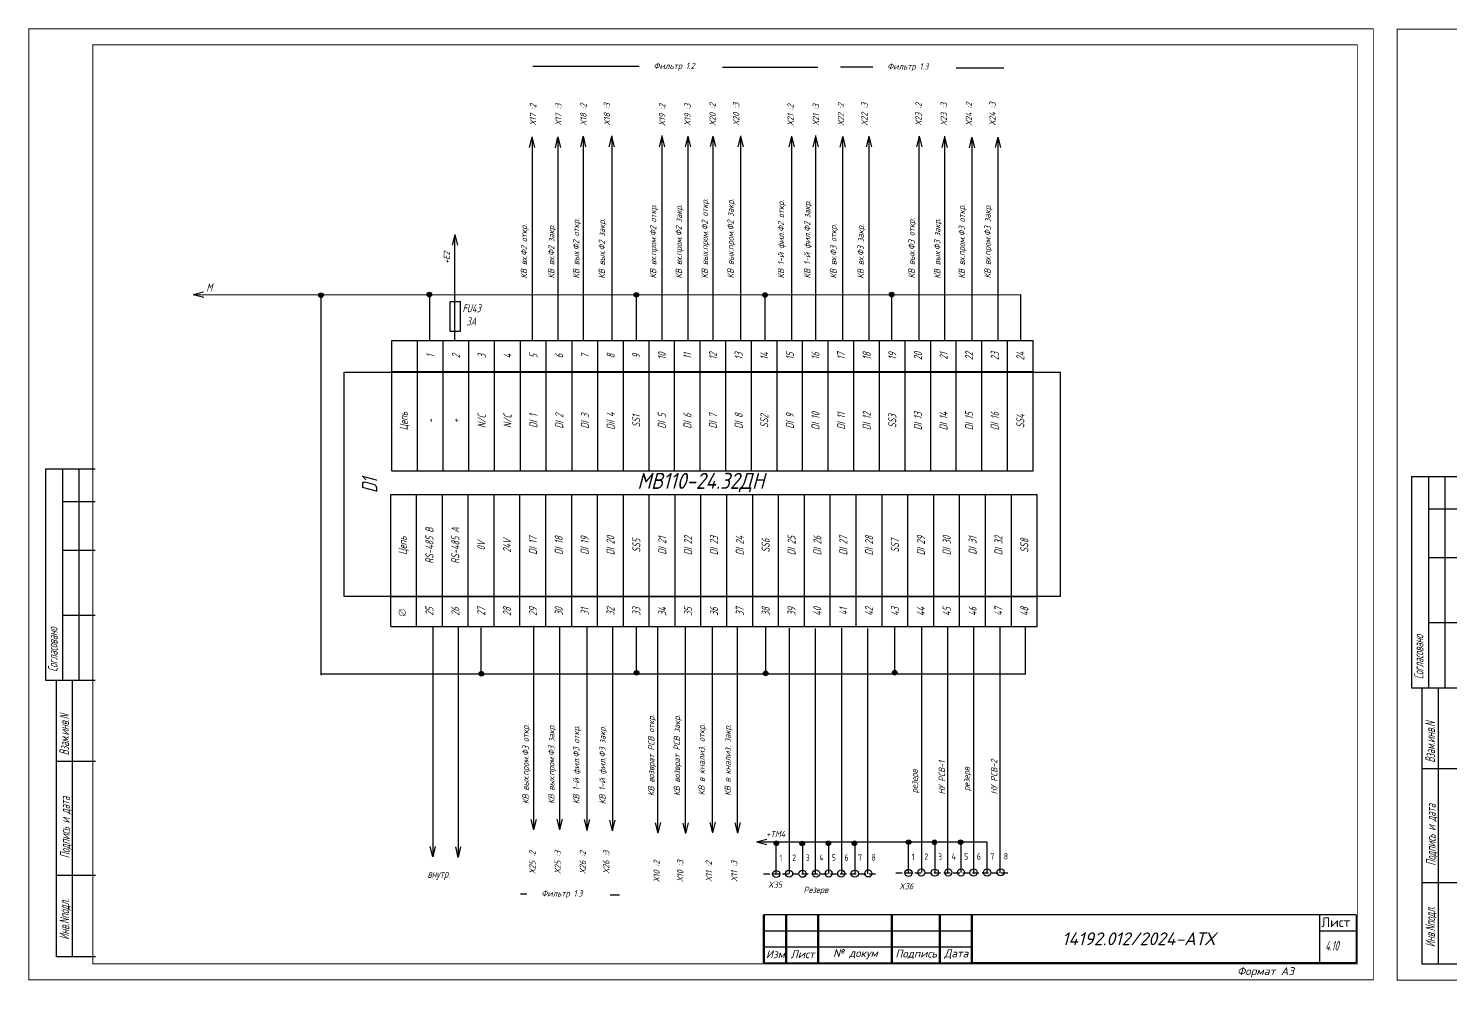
# Model space of a CAD drawing. Header units: millimetres. Extents: x 1510 to 10524, y 7125 to 13164.
# Drawn here: x 6981.3 to 7425.5, y 9980.5 to 10277.9 of the extents above; entities that cross this region are included whole.
import ezdxf
from ezdxf.enums import TextEntityAlignment as Align

# ---------------------------------------------------------------- set-up
doc = ezdxf.new("R2010")
doc.units = ezdxf.units.MM
doc.header["$LTSCALE"] = 4
doc.set_wipeout_variables(frame=1)
doc.linetypes.add('DASHED', pattern=[0.75, 0.5, -0.25])
doc.linetypes.add('SolidLine', pattern=[0])
for name, color, linetype in [('_0', 7, 'Continuous'), ('LOC', 8, 'Continuous'), ('RED_2.5mm^2', 1, 'Continuous'), ('SYMS', 7, 'Continuous'), ('Вспомогательная', 1, 'Continuous'), ('Текст', 2, 'Continuous')]:
    doc.layers.add(name, color=color, linetype=linetype)
for name, color, linetype, lineweight in [('RAMKA', 7, 'Continuous', 25), ('SHTAMP', 7, 'SolidLine', 25), ('Основеая', 5, 'Continuous', 60)]:
    doc.layers.add(name, color=color, linetype=linetype, lineweight=lineweight)
doc.styles.add('COTES', font='cs_gost2304.shx', dxfattribs={"width": 0.75, "oblique": 15})
doc.styles.add('ISOCPEUR', font='isocpeui.ttf')
doc.styles.add('Simplex00.10.00', font='simplex.shx')
doc.styles.add('Simplex25.085.15', font='', dxfattribs={"width": 0.85, "oblique": 15, "height": 2.5})
doc.styles.add('WD', font='romans.shx')
doc.styles.add('ГОСТ', font='isocpeur.ttf', dxfattribs={"oblique": 15})
doc.styles.get('Simplex25.085.15').set_extended_font_data('GOST type A')
doc.linetypes.add('Modbus_LINE', pattern='A,7.5,-4,["Modbus",Standard,S=2.5,R=0,X=-1.5,Y=-1.25],-15', length=26.5)

# ---------------------------------------------------------------- blocks, each defined once
blk = doc.blocks.new('Формат А3')
at = {"color": 0, "linetype": 'Continuous', "const_width": 0.3}
for points in [[(-420, 297), (0, 297), (0, 0), (-420, 0)], [(-400, 5), (-400, 292), (-5, 292), (-5, 5)]]:
    blk.add_lwpolyline(points, close=True, dxfattribs=at)
at = {"color": 0, "linetype": 'Continuous', "style": 'Simplex00.10.00', "oblique": 15}
blk.add_text('Формат А3', height=2.5, dxfattribs=at).set_placement((-33.67, 2.75), align=Align.MIDDLE_CENTER)
blk = doc.blocks.new('*T198')
at = {"color": 0, "linetype": 'ByBlock', "lineweight": -2, "ltscale": 0.2, "transparency": 16777216}
for p, q in [((0, 0), (0, 41.14)), ((0, 41.14), (201.91, 41.14)), ((8, 0), (8, 41.14)), ((16.08, 0), (16.08, 41.14)), ((24.16, 0), (24.16, 41.14)), ((32.24, 0), (32.24, 41.14)), ((40.32, 0), (40.32, 41.14)), ((48.4, 0), (48.4, 41.14)), ((56.48, 0), (56.48, 41.14)), ((64.56, 0), (64.56, 41.14)), ((72.64, 0), (72.64, 41.14)), ((80.72, 0), (80.72, 41.14)), ((88.8, 0), (88.8, 41.14)), ((96.87, 0), (96.87, 41.14)), ((104.95, 0), (104.95, 41.14)), ((113.03, 0), (113.03, 41.14)), ((121.11, 0), (121.11, 41.14)), ((129.19, 0), (129.19, 41.14)), ((137.27, 0), (137.27, 41.14)), ((145.35, 0), (145.35, 41.14)), ((153.43, 0), (153.43, 41.14)), ((161.51, 0), (161.51, 41.14)), ((169.59, 0), (169.59, 41.14)), ((177.67, 0), (177.67, 41.14)), ((185.75, 0), (185.75, 41.14)), ((193.83, 0), (193.83, 41.14)), ((201.91, 0), (201.91, 41.14)), ((0, 9.29), (201.91, 9.29))]:
    blk.add_line(p, q, dxfattribs=at)
at = {"color": 0, "lineweight": -2, "ltscale": 0.2, "transparency": 16777216}
blk.add_line((0, 0), (201.91, 0), dxfattribs=at)
at = {"color": 0, "linetype": 'Continuous', "lineweight": -2, "ltscale": 0.2, "transparency": 16777216, "char_height": 2.5, "attachment_point": 5, "rotation": 90, "style": 'Simplex25.085.15'}
for s, insert, width in [('Цепь', (4, 25.21), 28.8496), ('RS-485 B', (12.04, 25.21), 28.8496), ('RS-485 A', (20.12, 25.21), 28.8496), ('0V', (28.2, 25.21), 28.8496), ('24V', (36.28, 25.21), 28.8496), ('DI 17', (44.36, 25.21), 28.8496), ('DI 18', (52.44, 25.21), 28.8496), ('DI 19', (60.52, 25.21), 28.8496), ('DI 20', (68.6, 25.21), 28.8496), ('SS5', (76.68, 25.21), 28.8496), ('DI 21', (84.76, 25.21), 28.8496), ('DI 22', (92.83, 25.21), 28.8496), ('DI 23', (100.91, 25.21), 28.8496), ('DI 24', (108.99, 25.21), 28.8496), ('SS6', (117.07, 25.21), 28.8496), ('DI 25', (125.15, 25.21), 28.8496), ('DI 26', (133.23, 25.21), 28.8496), ('DI 27', (141.31, 25.21), 28.8496), ('DI 28', (149.39, 25.21), 28.8496), ('SS7', (157.47, 25.21), 28.8496), ('DI 29', (165.55, 25.21), 28.8496), ('DI 30', (173.63, 25.21), 28.8496), ('DI 31', (181.71, 25.21), 28.8496), ('DI 32', (189.79, 25.21), 28.8496), ('SS8', (197.87, 25.21), 28.8496), ('25', (12.04, 4.64), 6.286), ('26', (20.12, 4.64), 6.286), ('27', (28.2, 4.64), 6.286), ('28', (36.28, 4.64), 6.286), ('29', (44.36, 4.64), 6.286), ('30', (52.44, 4.64), 6.286), ('31', (60.52, 4.64), 6.286), ('32', (68.6, 4.64), 6.286), ('33', (76.68, 4.64), 6.286), ('34', (84.76, 4.64), 6.286), ('35', (92.83, 4.64), 6.286), ('36', (100.91, 4.64), 6.286), ('37', (108.99, 4.64), 6.286), ('38', (117.07, 4.64), 6.286), ('39', (125.15, 4.64), 6.286), ('40', (133.23, 4.64), 6.286), ('41', (141.31, 4.64), 6.286), ('42', (149.39, 4.64), 6.286), ('43', (157.47, 4.64), 6.286), ('44', (165.55, 4.64), 6.286), ('45', (173.63, 4.64), 6.286), ('46', (181.71, 4.64), 6.286), ('47', (189.79, 4.64), 6.286), ('48', (197.87, 4.64), 6.286)]:
    blk.add_mtext(s, dxfattribs=dict(at, insert=insert, width=width))
blk = doc.blocks.new('Клеммное соединение')
at = {"linetype": 'Continuous'}
blk.add_wipeout([(0, -1), (-0.44, -0.9), (-0.6, -0.8), (-0.71, -0.7), (-0.8, -0.6), (-0.87, -0.5), (-0.92, -0.4), (-0.95, -0.3), (-0.98, -0.2), (-0.99, -0.1), (-0.99, 0), (-0.99, 0.1), (-0.98, 0.2), (-0.95, 0.3), (-0.92, 0.4), (-0.87, 0.5), (-0.8, 0.6), (-0.71, 0.7), (-0.6, 0.8), (-0.44, 0.9), (0, 1), (0.44, 0.9), (0.6, 0.8), (0.71, 0.7), (0.8, 0.6), (0.87, 0.5), (0.92, 0.4), (0.95, 0.3), (0.98, 0.2), (0.99, 0.1), (1, 0), (0.99, -0.1), (0.98, -0.2), (0.95, -0.3), (0.92, -0.4), (0.87, -0.5), (0.8, -0.6), (0.71, -0.7), (0.6, -0.8), (0.44, -0.9)], dxfattribs=at)
at = {"color": 0, "linetype": 'Continuous', "lineweight": -2, "const_width": 0.15}
blk.add_lwpolyline([(-1.06, -1.06), (1.06, 1.06)], dxfattribs=at)
blk.add_lwpolyline([(-1, 0, 1), (1, 0, 1)], format="xyb", close=True, dxfattribs=at)
blk = doc.blocks.new('*T199')
at = {"color": 0, "linetype": 'ByBlock', "lineweight": -2, "ltscale": 0.2, "transparency": 16777216}
for p, q in [((0, 0), (0, 40.67)), ((0, 40.67), (200.32, 40.67)), ((8, 0), (8, 40.67)), ((16, 0), (16, 40.67)), ((24, 0), (24, 40.67)), ((32.08, 0), (32.08, 40.67)), ((40.16, 0), (40.16, 40.67)), ((48.24, 0), (48.24, 40.67)), ((56.32, 0), (56.32, 40.67)), ((64.32, 0), (64.32, 40.67)), ((72.32, 0), (72.32, 40.67)), ((80.32, 0), (80.32, 40.67)), ((88.32, 0), (88.32, 40.67)), ((96.32, 0), (96.32, 40.67)), ((104.32, 0), (104.32, 40.67)), ((112.32, 0), (112.32, 40.67)), ((120.32, 0), (120.32, 40.67)), ((128.32, 0), (128.32, 40.67)), ((136.32, 0), (136.32, 40.67)), ((144.32, 0), (144.32, 40.67)), ((152.32, 0), (152.32, 40.67)), ((160.32, 0), (160.32, 40.67)), ((168.32, 0), (168.32, 40.67)), ((176.32, 0), (176.32, 40.67)), ((184.32, 0), (184.32, 40.67)), ((192.32, 0), (192.32, 40.67)), ((200.32, 0), (200.32, 40.67)), ((0, 31), (200.32, 31))]:
    blk.add_line(p, q, dxfattribs=at)
at = {"color": 0, "lineweight": -2, "ltscale": 0.2, "transparency": 16777216}
blk.add_line((0, 0), (200.32, 0), dxfattribs=at)
at = {"color": 0, "linetype": 'Continuous', "lineweight": -2, "ltscale": 0.2, "transparency": 16777216, "char_height": 2.5, "attachment_point": 5, "rotation": 90, "style": 'Simplex25.085.15'}
for s, insert, width in [('1', (12, 35.83), 6.6745), ('2', (20, 35.83), 6.6745), ('3', (28.04, 35.83), 6.6745), ('4', (36.12, 35.83), 6.6745), ('5', (44.2, 35.83), 6.6745), ('6', (52.28, 35.83), 6.6745), ('7', (60.32, 35.83), 6.6745), ('8', (68.32, 35.83), 6.6745), ('9', (76.32, 35.83), 6.6745), ('10', (84.32, 35.83), 6.6745), ('11', (92.32, 35.83), 6.6745), ('12', (100.32, 35.83), 6.6745), ('13', (108.32, 35.83), 6.6745), ('14', (116.32, 35.83), 6.6745), ('15', (124.32, 35.83), 6.6745), ('16', (132.32, 35.83), 6.6745), ('17', (140.32, 35.83), 6.6745), ('18', (148.32, 35.83), 6.6745), ('19', (156.32, 35.83), 6.6745), ('20', (164.32, 35.83), 6.6745), ('21', (172.32, 35.83), 6.6745), ('22', (180.32, 35.83), 6.6745), ('23', (188.32, 35.83), 6.6745), ('24', (196.32, 35.83), 6.6745), ('Цепь', (4, 15.5), 27.9958), ('N/C', (28.04, 15.5), 27.9958), ('N/C', (36.12, 15.5), 27.9958), ('DI 1', (44.2, 15.5), 27.9958), ('DI 2', (52.28, 15.5), 27.9958), ('DI 3', (60.32, 15.5), 27.9958), ('DiI 4', (68.32, 15.5), 27.9958), ('DI 5', (84.32, 15.5), 27.9958), ('DI 6', (92.32, 15.5), 27.9958), ('DI 7', (100.32, 15.5), 27.9958), ('DI 8', (108.32, 15.5), 27.9958), ('SS2', (116.32, 15.5), 27.9958), ('DI 9', (124.32, 15.5), 27.9958), ('DI 10', (132.32, 15.5), 27.9958), ('DI 11', (140.32, 15.5), 27.9958), ('DI 12', (148.32, 15.5), 27.9958), ('SS3', (156.32, 15.5), 27.9958), ('DI 13', (164.32, 15.5), 27.9958), ('DI 14', (172.32, 15.5), 27.9958), ('DI 15', (180.32, 15.5), 27.9958), ('DI 16', (188.32, 15.5), 27.9958), ('-', (12, 15.5), 27.9958), ('+', (20, 15.5), 27.9958), ('SS1', (76.32, 15.5), 27.9958), ('SS4', (196.32, 15.5), 27.9958)]:
    blk.add_mtext(s, dxfattribs=dict(at, insert=insert, width=width))
blk = doc.blocks.new('WDDOT')
for radius in [0.72, 0.449, 0.223]:
    blk.add_circle((0, 0), radius)
blk = doc.blocks.new('VT0W02')
blk.add_circle((0, 0), 0.0699)
at = {"style": 'WD'}
for tag, p, width in [('INST', (0.062, 0.42), 0.7), ('LOC', (0.062, 0.25), 0.7), ('DESC1', (0.053, -0.385), 0.8)]:
    blk.add_attdef(tag, p, '', height=0.125, dxfattribs=dict(at, width=width))
at = {"style": 'WD', "flags": 1}
for tag, p, height in [('X4TERM01', (-0.07, 0), 0.0125), ('X4TERMDESC01', (-0.055, -0.023), 0.025), ('X2TERMDESC01', (-0.006, 0.029), 0.025), ('STRIPSEQ', (0, 0), 0.00125), ('X2TERM01', (0, 0.07), 0.0125), ('X1TERMDESC01', (0.039, -0.003), 0.025), ('X1TERM01', (0.07, 0), 0.0125), ('LINKTERM', (0, -0.002), 0.00125), ('X8TERM01', (0, -0.07), 0.0125), ('X8TERMDESC01', (0, -0.054), 0.025)]:
    blk.add_attdef(tag, p, '', height=height, dxfattribs=at)
at = {"linetype": 'Continuous', "style": 'WD'}
for tag, p, height, width, flags in [('WIRENO', (0.062, 0.094), 0.125, 0.8, 8), ('TAGSTRIP', (0.053, -0.229), 0.125, 0.9, 8), ('DESC2', (0.053, -0.541), 0.125, 0.8, 8), ('CAT', (0.213, -0.406), 0.109, 0.8, 1), ('DESC3', (0.053, -0.698), 0.125, 0.8, 8)]:
    blk.add_attdef(tag, p, '', height=height, dxfattribs=dict(at, width=width, flags=flags))
at = {"style": 'WD', "width": 0.7, "flags": 1}
blk.add_attdef('ASSYCODE', (0.062, -0.281), '', height=0.01, dxfattribs=at)
at = {"linetype": 'Continuous', "style": 'WD', "width": 0.8, "flags": 1}
blk.add_attdef('MFG', text='', height=0.109, dxfattribs=at).set_placement((0.088, -0.406), align=Align.RIGHT)
blk = doc.blocks.new('A$C73A268AF')
at = {"lineweight": 30}
for p, q in [((4.57, 157.46), (20.05, 157.46)), ((4.57, 157.46), (4.57, 91.46)), ((9.89, 157.46), (9.89, 91.46)), ((14.97, 157.46), (14.97, 91.46)), ((9.89, 147.31), (20.05, 147.31)), ((9.89, 132.08), (20.05, 132.08)), ((9.89, 111.77), (20.05, 111.77)), ((4.57, 91.46), (20.05, 91.46)), ((7.96, 5.15), (7.96, 91.46)), ((13.04, 5.15), (13.04, 91.46)), ((20.15, 66.08), (7.96, 66.08)), ((20.15, 30.54), (7.96, 30.54))]:
    blk.add_line(p, q, dxfattribs=at)
blk.add_lwpolyline([(20.15, 5.15), (7.96, 5.15)], dxfattribs=at)
at = {"layer": 'Вспомогательная', "color": 7}
for p, q in [((230.15, 15.15), (295.15, 15.15)), ((230.15, 10.15), (295.15, 10.15)), ((230.15, 5.15), (295.15, 5.15))]:
    blk.add_line(p, q, dxfattribs=at)
at = {"layer": 'Основеая', "color": 7}
for p, q in [((230.15, 20.15), (230.15, 5.15)), ((415.15, 20.15), (230.15, 20.15)), ((237.15, 20.15), (237.15, 5.15)), ((247.15, 20.15), (247.15, 5.15)), ((270.15, 20.15), (270.15, 5.15)), ((285.15, 20.15), (285.15, 5.15)), ((295.15, 20.15), (295.15, 5.15)), ((403.72, 20.15), (403.72, 5.15)), ((415.15, 20.15), (415.15, 5.15)), ((403.72, 15.15), (415.15, 15.15))]:
    blk.add_line(p, q, dxfattribs=at)
blk.add_blockref('Формат А3', (420.15, 0.15))
at = {"layer": 'RAMKA', "style": 'COTES', "oblique": 15, "width": 0.75}
for s, p in [('Согласовано', (8.35, 94.1)), ('Взам.инв.N', (11.94, 68.02)), ('Подпись и дата', (12.17, 35.86)), ('Инв.Nподл.', (11.97, 10.43))]:
    blk.add_text(s, height=3, rotation=90, dxfattribs=at).set_placement(p)
at = {"layer": 'Текст', "color": 7, "char_height": 2.5, "style": 'ГОСТ'}
for s, insert, width, attachment_point in [('{\\fISOCPEUR|b0|i0|c204|p34;Лист}', (413.32, 17.81), 11.4585, 6), ('{\\fISOCPEUR|b0|i0|c204|p34;Изм}', (233.75, 7.88), 7, 5), ('{\\fISOCPEUR|b0|i0|c204|p34;Лист}', (242.25, 7.88), 10, 5), ('{\\fISOCPEUR|b0|i0|c204|p34;№ докум}', (258.75, 7.88), 23, 5), ('{\\fISOCPEUR|b0|i0|c204|p34;Подпись}', (277.75, 7.88), 15, 5), ('{\\fISOCPEUR|b0|i0|c204|p34;Дата}', (290.25, 7.88), 10, 5)]:
    blk.add_mtext(s, dxfattribs=dict(at, insert=insert, width=width, attachment_point=attachment_point))

msp = doc.modelspace()

# ---------------------------------------------------------------- linework, layer by layer
at = {"color": 7, "ltscale": 0.2}
for p, q in [((7172.08, 10265.95), (7138.83, 10265.95)), ((7198.04, 10265.77), (7227.9, 10265.77)), ((7245.07, 10265.79), (7234.9, 10265.79)), ((7271.03, 10265.61), (7285.96, 10265.61)), ((7137, 10007.52), (7135.01, 10007.52)), ((7162.96, 10007.34), (7165.92, 10007.34))]:
    msp.add_line(p, q, dxfattribs=at)
at = {"color": 1, "ltscale": 0.2}
for p, q in [((7138.63, 10243.86), (7138.63, 10180.24)), ((7146.68, 10244.06), (7146.68, 10180.23)), ((7154.58, 10244.07), (7154.58, 10180.45)), ((7163.46, 10244.29), (7163.46, 10180.45)), ((7179.16, 10244.44), (7179.16, 10180.33)), ((7195.05, 10243.98), (7195.05, 10180.41)), ((7227.14, 10244.44), (7227.14, 10180.61)), ((7243.77, 10243.98), (7243.77, 10180.44)), ((7267.46, 10244.19), (7267.46, 10180.36)), ((7284.1, 10243.73), (7284.1, 10180.19)), ((7114.46, 10180.58), (7114.46, 10212.89)), ((7072.72, 10075.93), (7072.72, 10194.5)), ((7106.62, 10180.58), (7106.62, 10194.66)), ((7122.73, 10076.49), (7122.73, 10090.68)), ((7139.12, 10027.78), (7139.12, 10091.32)), ((7155.75, 10027.33), (7155.75, 10091.16)), ((7186.52, 10027.26), (7186.52, 10090.84)), ((7202.76, 10027.36), (7202.76, 10090.93)), ((7218.99, 10013.99), (7218.99, 10090.57)), ((7235.31, 10014.03), (7235.31, 10090.61)), ((7260.32, 10014.33), (7260.32, 10090.91)), ((7276.64, 10014.37), (7276.64, 10090.95)), ((7280.63, 10023.72), (7209.54, 10023.79))]:
    msp.add_line(p, q, dxfattribs=at)
at = {"lineweight": 30}
for p, q in [((6986.58, 10140.3), (7002.06, 10140.3)), ((6986.58, 10140.3), (6986.58, 10074.3)), ((6991.91, 10140.3), (6991.91, 10074.3)), ((6996.98, 10140.3), (6996.98, 10074.3)), ((6991.91, 10130.14), (7002.06, 10130.14)), ((6991.91, 10114.91), (7002.06, 10114.91)), ((6991.91, 10094.6), (7002.06, 10094.6)), ((6986.58, 10074.3), (7002.06, 10074.3)), ((6989.98, 9987.98), (6989.98, 10074.3)), ((6995.05, 9987.98), (6995.05, 10074.3)), ((7002.16, 10048.91), (6989.98, 10048.91)), ((7002.16, 10013.37), (6989.98, 10013.37))]:
    msp.add_line(p, q, dxfattribs=at)
at = {"linetype": 'DASHED'}
for p, q in [((7252.18, 10014.16), (7287.46, 10014.16)), ((7210.85, 10013.82), (7246.14, 10013.82))]:
    msp.add_line(p, q, dxfattribs=at)
at = {"linetype": 'Continuous', "ltscale": 0.6}
msp.add_lwpolyline([(7113, 10192.56), (7116.1, 10192.56), (7116.1, 10183.26), (7113, 10183.26)], close=True, dxfattribs=at)
at = {"ltscale": 0.2}
msp.add_lwpolyline([(7079.91, 10170.56), (7303.59, 10170.56), (7303.59, 10100.45), (7079.91, 10100.45)], close=True, dxfattribs=at)
at = {"lineweight": 30}
msp.add_lwpolyline([(7002.16, 9987.98), (6989.98, 9987.98)], dxfattribs=at)
at = {"layer": '_0', "color": 7, "linetype": 'ByBlock', "lineweight": 30}
msp.add_line((7395.99, 10001.03), (7210.99, 10001.03), dxfattribs=at)
at = {"layer": '_0', "color": 7}
for p, q in [((7384.55, 10001.03), (7384.55, 9986.03)), ((7395.99, 10001.03), (7395.99, 9986.03)), ((7384.55, 9996.03), (7395.99, 9996.03)), ((7395.99, 9986.03), (7275.99, 9986.03))]:
    msp.add_line(p, q, dxfattribs=at)
at = {"layer": 'RED_2.5mm^2', "linetype": 'Continuous', "ltscale": 0.2}
for p, q in [((7187.29, 10244.13), (7187.29, 10180.34)), ((7203.67, 10244.29), (7203.67, 10180.4)), ((7219.59, 10243.98), (7219.59, 10180.31)), ((7235.6, 10244.13), (7235.6, 10180.57)), ((7259.5, 10180.58), (7259.5, 10244.2)), ((7275.93, 10243.88), (7275.93, 10180.32)), ((7033.21, 10194.72), (7291.29, 10194.73)), ((7171.2, 10180.43), (7171.2, 10194.67)), ((7211.37, 10180.38), (7211.37, 10194.62)), ((7250.95, 10180.48), (7250.95, 10194.73)), ((7291.29, 10180.48), (7291.29, 10194.73)), ((7147.29, 10027.63), (7147.29, 10091.2)), ((7163.72, 10090.93), (7163.72, 10027.32)), ((7171.26, 10076.33), (7171.26, 10091.12)), ((7177.9, 10026.96), (7177.9, 10090.85)), ((7194.94, 10027.05), (7194.94, 10090.94)), ((7211.58, 10076.14), (7211.58, 10090.92)), ((7227.16, 10013.77), (7227.16, 10090.44)), ((7243.48, 10013.81), (7243.48, 10090.48)), ((7251.9, 10076.39), (7251.9, 10091.17)), ((7268.48, 10014.11), (7268.48, 10090.79)), ((7284.8, 10014.15), (7284.8, 10090.82)), ((7292.73, 10076.16), (7292.73, 10090.94)), ((7072.55, 10076.36), (7292.75, 10076.36)), ((7214.82, 10013.72), (7214.82, 10022.96)), ((7223.16, 10013.86), (7223.16, 10023.49)), ((7231.32, 10013.91), (7231.32, 10023.54)), ((7239.48, 10013.89), (7239.48, 10023.53)), ((7256.14, 10014.06), (7256.14, 10023.3)), ((7264.49, 10014.2), (7264.49, 10023.83)), ((7272.64, 10014.25), (7272.64, 10023.89)), ((7280.8, 10014.24), (7280.8, 10023.87))]:
    msp.add_line(p, q, dxfattribs=at)
at = {"layer": 'RED_2.5mm^2', "color": 6, "linetype": 'Modbus_LINE', "ltscale": 0.2}
for p, q in [((7107.64, 10019.52), (7107.64, 10091.05)), ((7115.57, 10019.35), (7115.57, 10090.82))]:
    msp.add_line(p, q, dxfattribs=at)
at = {"layer": 'SYMS', "linetype": 'Continuous', "ltscale": 0.2}
for p, q in [((7138.52, 10243.94), (7137.72, 10240.68)), ((7138.55, 10243.98), (7139.37, 10240.71)), ((7146.57, 10243.89), (7145.77, 10240.63)), ((7146.61, 10243.93), (7147.42, 10240.66)), ((7154.47, 10244.16), (7153.67, 10240.89)), ((7154.51, 10244.2), (7155.32, 10240.93)), ((7163.35, 10244.12), (7162.55, 10240.85)), ((7163.38, 10244.16), (7164.19, 10240.89)), ((7179.12, 10244.17), (7178.32, 10240.91)), ((7179.15, 10244.21), (7179.97, 10240.94)), ((7187.24, 10244.17), (7186.44, 10240.91)), ((7187.28, 10244.21), (7188.09, 10240.94)), ((7195.05, 10244.23), (7194.25, 10240.96)), ((7195.08, 10244.26), (7195.9, 10240.99)), ((7203.7, 10244.12), (7202.9, 10240.85)), ((7203.73, 10244.16), (7204.54, 10240.89)), ((7219.6, 10244.17), (7218.8, 10240.9)), ((7219.64, 10244.21), (7220.45, 10240.94)), ((7227.1, 10244.17), (7226.3, 10240.9)), ((7227.13, 10244.21), (7227.94, 10240.94)), ((7235.58, 10244.07), (7234.78, 10240.8)), ((7235.62, 10244.11), (7236.43, 10240.83)), ((7243.76, 10244.17), (7242.96, 10240.9)), ((7243.79, 10244.21), (7244.6, 10240.94)), ((7259.47, 10244.18), (7258.67, 10240.91)), ((7259.5, 10244.22), (7260.31, 10240.94)), ((7267.42, 10243.92), (7266.62, 10240.65)), ((7267.46, 10243.96), (7268.27, 10240.69)), ((7275.91, 10243.82), (7275.11, 10240.55)), ((7275.95, 10243.85), (7276.76, 10240.58)), ((7284.09, 10243.92), (7283.29, 10240.65)), ((7284.12, 10243.96), (7284.93, 10240.69)), ((7114.47, 10213.46), (7113.67, 10210.2)), ((7114.5, 10213.5), (7115.32, 10210.23)), ((7032.71, 10194.78), (7035.98, 10195.59)), ((7032.75, 10194.74), (7036.02, 10193.94)), ((7139.1, 10027.55), (7138.29, 10030.83)), ((7139.13, 10027.59), (7139.93, 10030.86)), ((7147.27, 10027.66), (7146.46, 10030.93)), ((7147.31, 10027.7), (7148.11, 10030.96)), ((7155.76, 10027.55), (7154.95, 10030.83)), ((7155.79, 10027.59), (7156.59, 10030.86)), ((7163.72, 10027.3), (7162.9, 10030.57)), ((7163.75, 10027.34), (7164.55, 10030.6)), ((7177.98, 10026.56), (7177.17, 10029.83)), ((7178.02, 10026.6), (7178.82, 10029.87)), ((7186.63, 10026.46), (7185.82, 10029.73)), ((7186.66, 10026.5), (7187.46, 10029.76)), ((7195.03, 10026.65), (7194.22, 10029.93)), ((7195.06, 10026.69), (7195.86, 10029.96)), ((7202.87, 10026.55), (7202.06, 10029.82)), ((7202.91, 10026.59), (7203.71, 10029.86)), ((7208.65, 10023.88), (7211.92, 10024.69)), ((7208.69, 10023.84), (7211.96, 10023.04))]:
    msp.add_line(p, q, dxfattribs=at)
at = {"layer": 'SYMS', "color": 6, "linetype": 'Continuous', "ltscale": 0.2}
for p, q in [((7107.61, 10019.12), (7106.8, 10022.39)), ((7107.64, 10019.15), (7108.44, 10022.42)), ((7115.53, 10018.98), (7114.72, 10022.25)), ((7115.56, 10019.02), (7116.36, 10022.29))]:
    msp.add_line(p, q, dxfattribs=at)
at = {"layer": 'Вспомогательная', "color": 7}
for p, q in [((7210.99, 9996.03), (7275.99, 9996.03)), ((7210.99, 9991.03), (7275.99, 9991.03)), ((7210.99, 9986.03), (7275.99, 9986.03))]:
    msp.add_line(p, q, dxfattribs=at)
at = {"layer": 'Основеая', "color": 7}
for p, q in [((7210.99, 10001.03), (7210.99, 9986.03)), ((7217.99, 10001.03), (7217.99, 9986.03)), ((7227.99, 10001.03), (7227.99, 9986.03)), ((7250.99, 10001.03), (7250.99, 9986.03)), ((7265.99, 10001.03), (7265.99, 9986.03)), ((7275.99, 10001.03), (7275.99, 9986.03))]:
    msp.add_line(p, q, dxfattribs=at)

# ---------------------------------------------------------------- block references
for name, p in [('Формат А3', (7401.4, 9980.72)), ('*T199', (7094.8, 10139.72)), ('*T198', (7094.49, 10091.13))]:
    msp.add_blockref(name, p)
at = {"ltscale": 1.2}
msp.add_blockref('A$C73A268AF', (7408.72, 9980.53), dxfattribs=at)
at = {"layer": 'SYMS', "linetype": 'Continuous', "ltscale": 0.2, "rotation": 90}
for p in [(7072.66, 10194.55), (7106.5, 10194.74), (7171.18, 10194.67), (7211.37, 10194.63), (7250.95, 10194.74), (7122.75, 10076.33), (7171.25, 10076.63), (7211.56, 10076.44), (7251.89, 10076.69), (7214.9, 10023.41), (7222.98, 10023.34), (7231.14, 10023.4), (7239.3, 10023.38), (7256.22, 10023.75), (7264.31, 10023.69), (7272.47, 10023.74)]:
    msp.add_blockref('WDDOT', p, dxfattribs=at)
at = {"layer": 'SYMS', "linetype": 'Continuous', "ltscale": 0.2}
ref = msp.add_blockref('VT0W02', (7214.86, 10013.8), dxfattribs=dict(at, xscale=16, yscale=16, zscale=16))
ref.add_attrib('LOC', '1', (7215.86, 10017.8), dxfattribs={"layer": 'LOC', "height": 2, "style": 'WD', "width": 0.7})
ref = msp.add_blockref('VT0W02', (7218.87, 10013.9), dxfattribs=dict(at, xscale=16, yscale=16, zscale=16))
ref.add_attrib('LOC', '2', (7219.87, 10017.9), dxfattribs={"layer": 'LOC', "height": 2, "style": 'WD', "width": 0.7})
ref = msp.add_blockref('VT0W02', (7223.09, 10013.89), dxfattribs=dict(at, xscale=16, yscale=16, zscale=16))
ref.add_attrib('LOC', '3', (7224.09, 10017.89), dxfattribs={"layer": 'LOC', "height": 2, "style": 'WD', "width": 0.7})
ref = msp.add_blockref('VT0W02', (7227.32, 10013.95), dxfattribs=dict(at, xscale=16, yscale=16, zscale=16))
ref.add_attrib('LOC', '4', (7228.32, 10017.95), dxfattribs={"layer": 'LOC', "height": 2, "style": 'WD', "width": 0.7})
ref = msp.add_blockref('VT0W02', (7231.25, 10013.94), dxfattribs=dict(at, xscale=16, yscale=16, zscale=16))
ref.add_attrib('LOC', '5', (7232.25, 10017.94), dxfattribs={"layer": 'LOC', "height": 2, "style": 'WD', "width": 0.7})
ref = msp.add_blockref('VT0W02', (7235.18, 10013.94), dxfattribs=dict(at, xscale=16, yscale=16, zscale=16))
ref.add_attrib('LOC', '6', (7236.18, 10017.94), dxfattribs={"layer": 'LOC', "height": 2, "style": 'WD', "width": 0.7})
ref = msp.add_blockref('VT0W02', (7239.41, 10013.92), dxfattribs=dict(at, xscale=16, yscale=16, zscale=16))
ref.add_attrib('LOC', '7', (7240.41, 10017.92), dxfattribs={"layer": 'LOC', "height": 2, "style": 'WD', "width": 0.7})
ref = msp.add_blockref('VT0W02', (7243.64, 10013.99), dxfattribs=dict(at, xscale=16, yscale=16, zscale=16))
ref.add_attrib('LOC', '8', (7244.64, 10017.99), dxfattribs={"layer": 'LOC', "height": 2, "style": 'WD', "width": 0.7})
ref = msp.add_blockref('VT0W02', (7256.18, 10014.15), dxfattribs=dict(at, xscale=16, yscale=16, zscale=16))
ref.add_attrib('LOC', '1', (7257.18, 10018.15), dxfattribs={"layer": 'LOC', "height": 2, "style": 'WD', "width": 0.7})
ref = msp.add_blockref('VT0W02', (7260.19, 10014.25), dxfattribs=dict(at, xscale=16, yscale=16, zscale=16))
ref.add_attrib('LOC', '2', (7261.19, 10018.25), dxfattribs={"layer": 'LOC', "height": 2, "style": 'WD', "width": 0.7})
ref = msp.add_blockref('VT0W02', (7264.42, 10014.23), dxfattribs=dict(at, xscale=16, yscale=16, zscale=16))
ref.add_attrib('LOC', '3', (7265.42, 10018.23), dxfattribs={"layer": 'LOC', "height": 2, "style": 'WD', "width": 0.7})
ref = msp.add_blockref('VT0W02', (7268.64, 10014.29), dxfattribs=dict(at, xscale=16, yscale=16, zscale=16))
ref.add_attrib('LOC', '4', (7269.64, 10018.29), dxfattribs={"layer": 'LOC', "height": 2, "style": 'WD', "width": 0.7})
ref = msp.add_blockref('VT0W02', (7272.58, 10014.28), dxfattribs=dict(at, xscale=16, yscale=16, zscale=16))
ref.add_attrib('LOC', '5', (7273.58, 10018.28), dxfattribs={"layer": 'LOC', "height": 2, "style": 'WD', "width": 0.7})
ref = msp.add_blockref('VT0W02', (7276.51, 10014.28), dxfattribs=dict(at, xscale=16, yscale=16, zscale=16))
ref.add_attrib('LOC', '6', (7277.51, 10018.28), dxfattribs={"layer": 'LOC', "height": 2, "style": 'WD', "width": 0.7})
ref = msp.add_blockref('VT0W02', (7280.74, 10014.27), dxfattribs=dict(at, xscale=16, yscale=16, zscale=16))
ref.add_attrib('LOC', '7', (7281.74, 10018.27), dxfattribs={"layer": 'LOC', "height": 2, "style": 'WD', "width": 0.7})
ref = msp.add_blockref('VT0W02', (7284.96, 10014.33), dxfattribs=dict(at, xscale=16, yscale=16, zscale=16))
ref.add_attrib('LOC', '8', (7285.96, 10018.33), dxfattribs={"layer": 'LOC', "height": 2, "style": 'WD', "width": 0.7})

# ---------------------------------------------------------------- texts
at = {"style": 'Simplex25.085.15', "oblique": 15}
for s, height, width, p in [('Фильтр 1.2', 1.961, 1.083459, (7176.55, 10265.2)), ('Фильтр 1.3', 1.961, 1.083459, (7249.54, 10265.04)), ('М', 2.5, 0.85, (7036.83, 10195.75)), ('FU43', 2.5, 0.85, (7116.84, 10189.22)), ('+TM4', 1.961, 1.083459, (7211.7, 10025.29)), ('внутр.', 2.5, 0.85, (7105.92, 10012.6)), ('X35', 1.961, 1.083459, (7212.31, 10009.49)), ('Резерв', 1.961, 1.083459, (7223.39, 10007.87)), ('X36', 1.961, 1.083459, (7253.3, 10009.02)), ('Фильтр 1.3', 1.961, 1.083459, (7141.48, 10006.77))]:
    msp.add_text(s, height=height, dxfattribs=dict(at, width=width)).set_placement(p)
at = {"color": 3, "style": 'Simplex25.085.15', "oblique": 15, "width": 1.083459}
for s, p in [('Х17 :2', (7139.87, 10247.56)), ('Х17 :3', (7147.78, 10247.59)), ('Х18 :2', (7155.62, 10247.57)), ('Х18 :3', (7162.97, 10247.65)), ('Х19 :2', (7180.21, 10247.48)), ('Х19 :3', (7188.13, 10247.51)), ('Х20 :2', (7195.96, 10247.49)), ('Х20 :3', (7203.31, 10247.57)), ('Х21 :2', (7220.32, 10247.49)), ('Х21 :3', (7228.23, 10247.52)), ('Х22 :2', (7236.07, 10247.49)), ('Х22 :3', (7243.42, 10247.57)), ('Х23 :2', (7260.3, 10247.52)), ('Х23 :3', (7268.21, 10247.55)), ('Х24 :2', (7276.04, 10247.52)), ('Х24 :3', (7283.4, 10247.6)), ('Х25 :2', (7139.66, 10013.85)), ('Х25 :3', (7147.57, 10013.88)), ('Х26 :2', (7155.4, 10013.85)), ('Х26 :3', (7162.75, 10013.93)), ('Х10 :2', (7178.47, 10011.27)), ('Х10 :3', (7185.83, 10011.35)), ('Х11 :2', (7194.8, 10011.45)), ('Х11 :3', (7202.71, 10011.47))]:
    msp.add_text(s, height=1.961, rotation=90, dxfattribs=at).set_placement(p)
at = {"style": 'Simplex25.085.15', "oblique": 15}
for s, height, width, p in [('КВ вх.пром.Ф2 откр.', 1.9613, 1.083459, (7177.38, 10199.78)), ('КВ вх.пром.Ф2 закр.', 1.9613, 1.083459, (7185.41, 10199.75)), ('КВ вых.пром.Ф2 откр.', 1.9613, 1.083459, (7193.52, 10199.78)), ('КВ вых.пром.Ф2 закр.', 1.9613, 1.083459, (7201.56, 10199.81)), ('КВ 1-й фил.Ф2 откр.', 1.9613, 1.083459, (7217.33, 10199.78)), ('КВ 1-й фил.Ф2 закр.', 1.9613, 1.083459, (7225.52, 10199.78)), ('КВ вх.пром.Ф3 откр.', 1.9613, 1.083459, (7273.8, 10199.73)), ('КВ вх.пром.Ф3 закр.', 1.9613, 1.083459, (7281.84, 10199.81)), ('КВ вх.Ф2 откр.', 1.9613, 1.083459, (7137.04, 10199.75)), ('КВ вх.Ф2 закр.', 1.9613, 1.083459, (7145.55, 10199.75)), ('КВ вых.Ф2 откр.', 1.9613, 1.083459, (7153.32, 10199.75)), ('КВ вых.Ф2 закр.', 1.9613, 1.083459, (7161.36, 10199.68)), ('КВ вх.Ф3 откр.', 1.9613, 1.083459, (7233.7, 10199.75)), ('КВ вх.Ф3 закр.', 1.9613, 1.083459, (7242.21, 10199.73)), ('КВ вых.Ф3 откр.', 1.9613, 1.083459, (7258.11, 10199.81)), ('КВ вых.Ф3 закр.', 1.9613, 1.083459, (7266.14, 10199.73)), ('+E2', 1.961, 1.083459, (7112.91, 10204.33)), ('D1', 4.83, 0.879985, (7090.24, 10132.77)), ('КВ вых.пром.Ф3 откр.', 1.9613, 1.083459, (7137.55, 10035.64)), ('КВ вых.пром.Ф3 закр.', 1.9613, 1.083459, (7145.59, 10035.66)), ('КВ возврат РСВ откр.', 1.9613, 1.083459, (7176.78, 10038.14)), ('КВ возврат РСВ закр.', 1.9613, 1.083459, (7184.82, 10038.18)), ('КВ в кнализ. откр.', 1.9613, 1.083459, (7192.54, 10038.37)), ('КВ в кнализ. закр.', 1.9613, 1.083459, (7200.68, 10038.23)), ('КВ 1-й фил.Ф3 откр.', 1.9613, 1.083459, (7153.34, 10035.65)), ('КВ 1-й фил.Ф3 закр.', 1.9613, 1.083459, (7161.53, 10035.61)), ('резерв', 1.961, 1.083459, (7259.06, 10039.01)), ('HУ РСВ-1', 1.961, 1.083459, (7267.6, 10038.65)), ('резерв', 1.961, 1.083459, (7275.34, 10039.72)), ('HУ РСВ-2', 1.961, 1.083459, (7283.92, 10038.68))]:
    msp.add_text(s, height=height, rotation=90, dxfattribs=dict(at, width=width)).set_placement(p)
at = {"color": 7, "style": 'Simplex25.085.15', "oblique": 15, "width": 1.083459}
msp.add_text('МВ110-24.32ДН', height=5, dxfattribs=at).set_placement((7171.46, 10134.08))
at = {"layer": '_0', "color": 7, "insert": (7394.2, 9998.75), "char_height": 3, "width": 11.4585, "attachment_point": 6}
msp.add_mtext('{\\fISOCPEUR|b0|i0|c204|p34;Лист}', dxfattribs=at)
at = {"layer": 'RAMKA', "style": 'COTES', "oblique": 15, "width": 0.75}
for s, p in [('Согласовано', (6990.36, 10076.94)), ('Взам.инв.N', (6993.95, 10050.86)), ('Подпись и дата', (6994.18, 10018.69)), ('Инв.Nподл.', (6993.98, 9993.26))]:
    msp.add_text(s, height=3, rotation=90, dxfattribs=at).set_placement(p)
msp.add_text('4.10', height=3, dxfattribs=at).set_placement((7386.35, 9989.89))
at = {"layer": 'SHTAMP', "color": 0, "style": 'ISOCPEUR'}
msp.add_text('14192.012/2024-АТХ', height=4, dxfattribs=at).set_placement((7327.99, 9991.57), align=Align.CENTER)
at = {"layer": 'SYMS', "linetype": 'Continuous', "insert": (7118.09, 10187.63), "char_height": 2.5, "width": 8.7482, "attachment_point": 1}
msp.add_mtext('{\\fGOST type A|b0|i0|c0|p34;\\Q15;\\W0.85;\\C7;3\\fGOST type A|b0|i0|c204|p34;А}', dxfattribs=at)
at = {"layer": 'Текст', "color": 7, "char_height": 2.5, "attachment_point": 5, "style": 'ГОСТ'}
for s, insert, width in [('{\\fISOCPEUR|b0|i0|c204|p34;Изм}', (7214.59, 9988.76), 7), ('{\\fISOCPEUR|b0|i0|c204|p34;Лист}', (7223.09, 9988.76), 10), ('{\\fISOCPEUR|b0|i0|c204|p34;№ докум}', (7239.59, 9988.76), 23), ('{\\fISOCPEUR|b0|i0|c204|p34;Подпись}', (7258.59, 9988.76), 15), ('{\\fISOCPEUR|b0|i0|c204|p34;Дата}', (7271.09, 9988.76), 10)]:
    msp.add_mtext(s, dxfattribs=dict(at, insert=insert, width=width))

# ---------------------------------------------------------------- next in the draw order: block references
at = {"rotation": 90}
msp.add_blockref('Клеммное соединение', (7098.01, 10095.42), dxfattribs=at)

doc.saveas('drawing.dxf')
